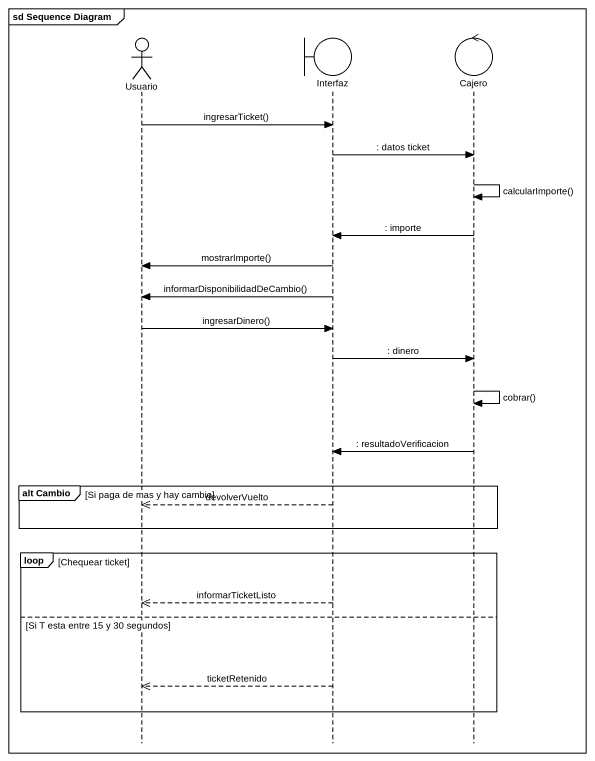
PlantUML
@startuml
mainframe sd Sequence Diagram
hide footbox
actor Usuario
boundary Interfaz
control Cajero

Usuario -> Interfaz : ingresarTicket()
Interfaz -> Cajero : : datos ticket
Cajero -> Cajero : calcularImporte()
Cajero -> Interfaz : : importe
Interfaz -> Usuario : mostrarImporte()
Interfaz -> Usuario : informarDisponibilidadDeCambio()
Usuario -> Interfaz : ingresarDinero()
Interfaz -> Cajero : : dinero
Cajero -> Cajero : cobrar()
Cajero -> Interfaz : : resultadoVerificacion
group alt Cambio [Si paga de mas y hay cambio]
  Interfaz -->> Usuario : devolverVuelto
end
loop Chequear ticket
  Interfaz -->> Usuario : informarTicketListo
else Si T esta entre 15 y 30 segundos
  Interfaz -->> Usuario : ticketRetenido
end
@enduml
